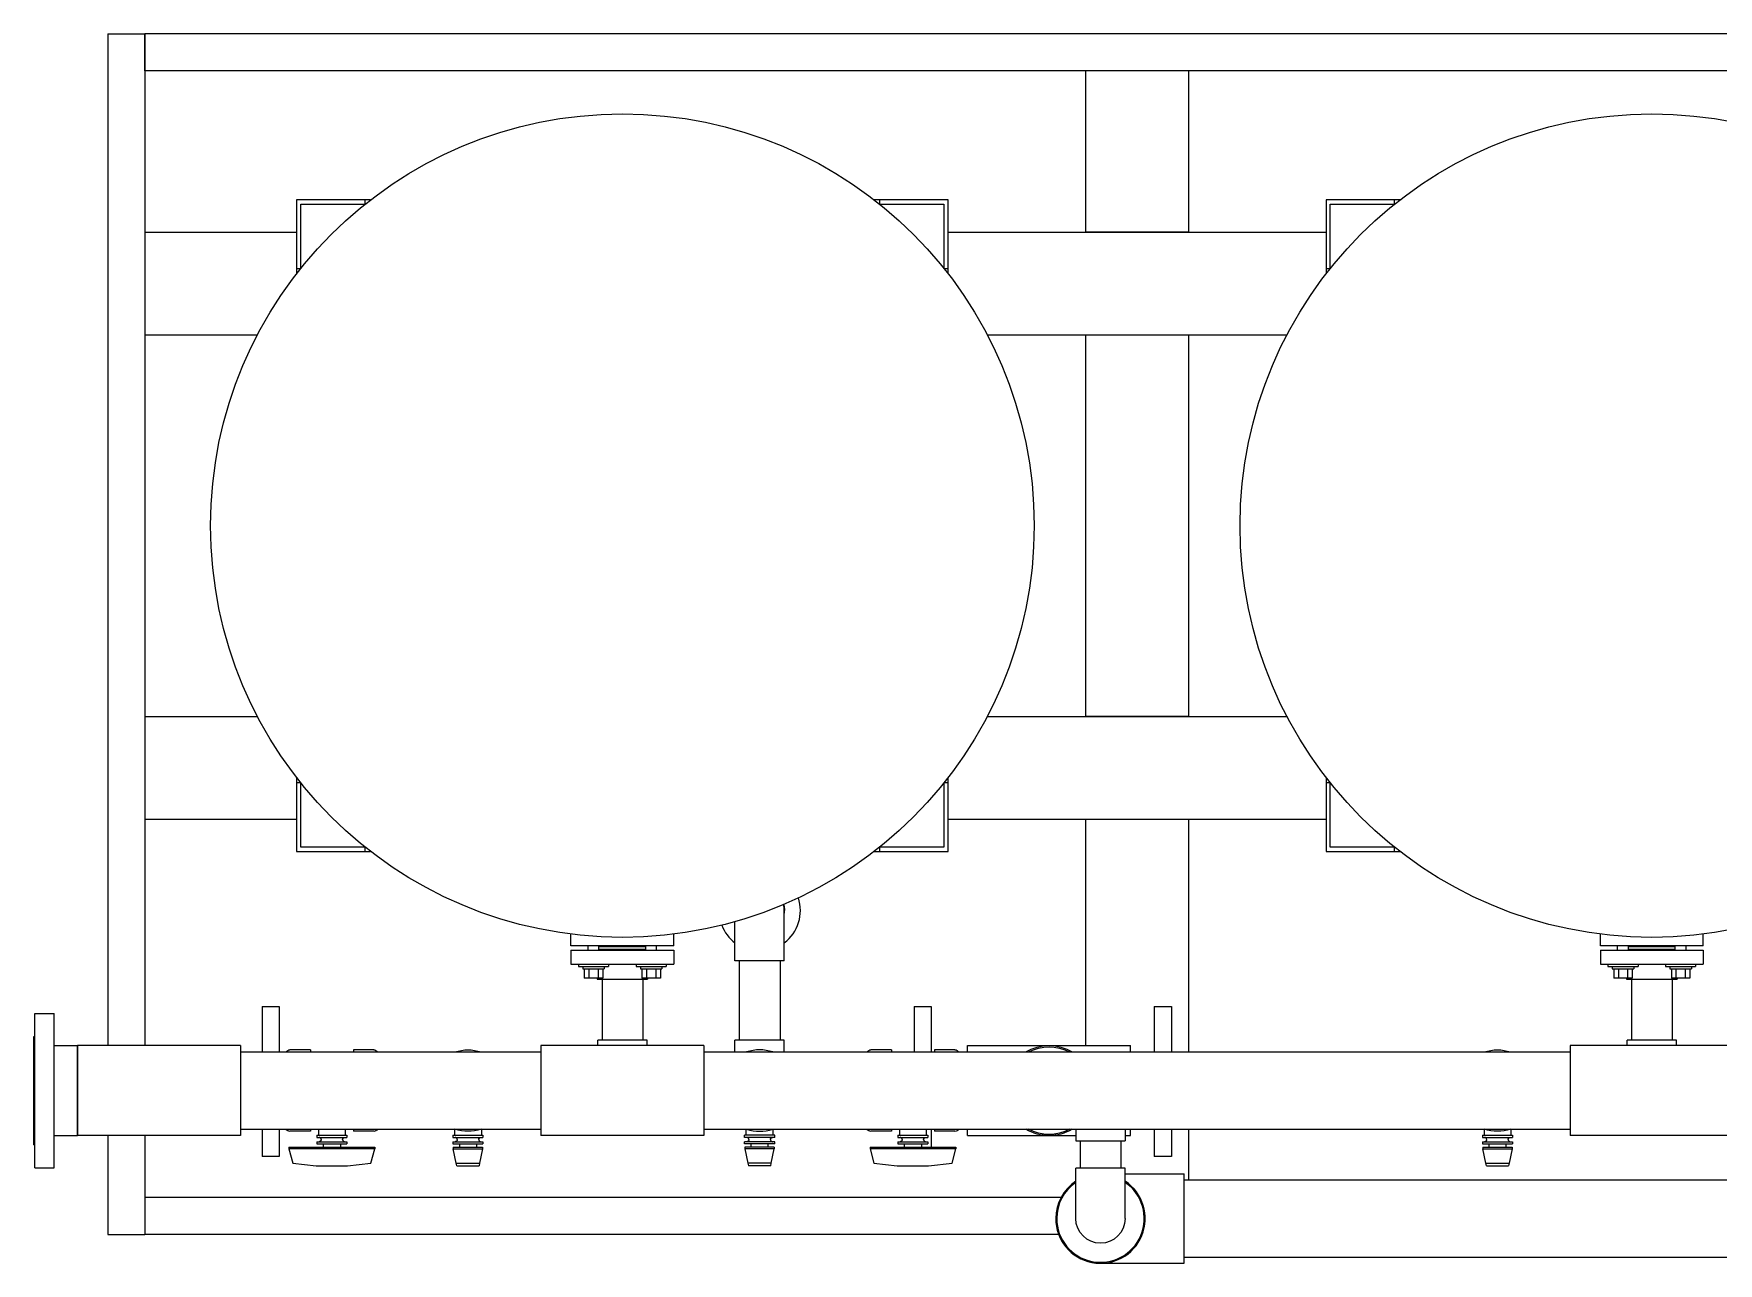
# Model space of a CAD drawing. Header units: inches. Extents: x 384 to 2495, y 344 to 1371.
# Drawn here: x 1654.8 to 1752.9, y 1122.7 to 1194.4 of the extents above; entities that cross this region are included whole.
import ezdxf

# ---------------------------------------------------------------- set-up
doc = ezdxf.new("R2010")
doc.units = ezdxf.units.IN
doc.header["$MEASUREMENT"] = 0
doc.layers.add('VISIBLE', color=7, linetype='Continuous')

msp = doc.modelspace()

# ---------------------------------------------------------------- linework, layer by layer
at = {"layer": 'VISIBLE'}
for p, q in [((1659.063, 1194.41), (1661.22, 1194.41)), ((1659.063, 1194.41), (1659.063, 1135.427)), ((1836.906, 1194.41), (1661.22, 1194.41)), ((1661.22, 1192.253), (1661.22, 1194.41)), ((1661.22, 1194.41), (1661.22, 1135.427)), ((1836.906, 1192.253), (1661.22, 1192.253)), ((1716.063, 1192.253), (1716.063, 1182.848)), ((1722.053, 1192.253), (1722.053, 1182.848)), ((1674.073, 1184.724), (1670.073, 1184.724)), ((1670.073, 1184.724), (1670.073, 1180.724)), ((1670.323, 1180.728), (1670.323, 1184.474)), ((1670.323, 1184.474), (1674.068, 1184.474)), ((1674.073, 1184.477), (1674.073, 1184.724)), ((1674.386, 1184.724), (1674.073, 1184.724)), ((1704.052, 1184.724), (1703.739, 1184.724)), ((1708.052, 1184.724), (1704.052, 1184.724)), ((1704.052, 1184.724), (1704.052, 1184.477)), ((1704.057, 1184.474), (1707.802, 1184.474)), ((1707.802, 1184.474), (1707.802, 1180.728)), ((1708.052, 1180.724), (1708.052, 1184.724)), ((1734.073, 1184.724), (1730.073, 1184.724)), ((1730.073, 1184.724), (1730.073, 1180.724)), ((1730.323, 1180.728), (1730.323, 1184.474)), ((1730.323, 1184.474), (1734.068, 1184.474)), ((1734.073, 1184.477), (1734.073, 1184.724)), ((1734.386, 1184.724), (1734.073, 1184.724)), ((1661.22, 1182.848), (1670.073, 1182.848)), ((1708.052, 1182.848), (1730.073, 1182.848)), ((1722.053, 1182.848), (1716.063, 1182.848)), ((1670.073, 1180.724), (1670.319, 1180.724)), ((1670.073, 1180.724), (1670.073, 1180.411)), ((1707.806, 1180.724), (1708.052, 1180.724)), ((1708.052, 1180.411), (1708.052, 1180.724)), ((1730.073, 1180.724), (1730.319, 1180.724)), ((1730.073, 1180.724), (1730.073, 1180.411)), ((1661.22, 1176.858), (1667.797, 1176.858)), ((1710.329, 1176.858), (1727.797, 1176.858)), ((1716.063, 1176.858), (1716.063, 1154.61)), ((1716.063, 1176.858), (1722.053, 1176.858)), ((1722.053, 1176.858), (1722.053, 1154.61)), ((1661.22, 1154.61), (1667.797, 1154.61)), ((1710.329, 1154.61), (1727.797, 1154.61)), ((1722.053, 1154.61), (1716.063, 1154.61)), ((1670.073, 1151.058), (1670.073, 1150.745)), ((1708.052, 1150.745), (1708.052, 1151.058)), ((1730.073, 1151.058), (1730.073, 1150.745)), ((1670.319, 1150.745), (1670.073, 1150.745)), ((1670.073, 1150.745), (1670.073, 1146.745)), ((1670.323, 1146.995), (1670.323, 1150.74)), ((1707.802, 1150.74), (1707.802, 1146.995)), ((1708.052, 1150.745), (1707.806, 1150.745)), ((1708.052, 1146.745), (1708.052, 1150.745)), ((1730.319, 1150.745), (1730.073, 1150.745)), ((1730.073, 1150.745), (1730.073, 1146.745)), ((1730.323, 1146.995), (1730.323, 1150.74)), ((1661.22, 1148.62), (1670.073, 1148.62)), ((1708.052, 1148.62), (1730.073, 1148.62)), ((1716.063, 1148.62), (1716.063, 1135.427)), ((1716.063, 1148.62), (1722.053, 1148.62)), ((1722.053, 1148.62), (1722.053, 1135.052)), ((1674.068, 1146.995), (1670.323, 1146.995)), ((1674.073, 1146.745), (1674.073, 1146.991)), ((1704.052, 1146.991), (1704.052, 1146.745)), ((1707.802, 1146.995), (1704.057, 1146.995)), ((1734.068, 1146.995), (1730.323, 1146.995)), ((1734.073, 1146.745), (1734.073, 1146.991)), ((1670.073, 1146.745), (1674.073, 1146.745)), ((1674.073, 1146.745), (1674.386, 1146.745)), ((1703.739, 1146.745), (1704.052, 1146.745)), ((1704.052, 1146.745), (1708.052, 1146.745)), ((1730.073, 1146.745), (1734.073, 1146.745)), ((1734.073, 1146.745), (1734.386, 1146.745)), ((1698.5, 1140.364), (1698.5, 1143.302)), ((1686.063, 1141.234), (1686.063, 1141.922)), ((1692.063, 1141.234), (1692.063, 1141.922)), ((1695.625, 1140.364), (1695.625, 1142.649)), ((1746.063, 1141.234), (1746.063, 1141.922)), ((1752.063, 1141.234), (1752.063, 1141.922)), ((1692.063, 1141.234), (1686.063, 1141.234)), ((1686.063, 1140.984), (1691.184, 1140.984)), ((1686.063, 1140.984), (1686.063, 1140.172)), ((1687.071, 1140.984), (1687.071, 1141.234)), ((1687.696, 1140.984), (1687.696, 1141.234)), ((1690.43, 1141.172), (1687.696, 1141.172)), ((1687.696, 1141.047), (1690.36, 1141.047)), ((1690.36, 1141.047), (1690.43, 1141.047)), ((1690.43, 1140.984), (1690.43, 1141.234)), ((1691.055, 1140.984), (1691.055, 1141.234)), ((1691.184, 1140.984), (1692.063, 1140.984)), ((1692.063, 1140.984), (1692.063, 1140.172)), ((1752.063, 1141.234), (1746.063, 1141.234)), ((1746.063, 1140.984), (1751.184, 1140.984)), ((1746.063, 1140.984), (1746.063, 1140.172)), ((1747.071, 1140.984), (1747.071, 1141.234)), ((1747.696, 1140.984), (1747.696, 1141.234)), ((1750.43, 1141.172), (1747.696, 1141.172)), ((1747.696, 1141.047), (1750.36, 1141.047)), ((1750.36, 1141.047), (1750.43, 1141.047)), ((1750.43, 1140.984), (1750.43, 1141.234)), ((1751.055, 1140.984), (1751.055, 1141.234)), ((1751.184, 1140.984), (1752.063, 1140.984)), ((1752.063, 1140.984), (1752.063, 1140.172)), ((1686.063, 1140.172), (1686.508, 1140.172)), ((1686.508, 1140.172), (1687.481, 1140.172)), ((1686.508, 1140.172), (1686.508, 1140.038)), ((1686.508, 1140.038), (1688.258, 1140.038)), ((1686.758, 1140.038), (1686.758, 1139.904)), ((1687.481, 1140.172), (1690.645, 1140.172)), ((1688.008, 1140.038), (1688.008, 1139.904)), ((1688.258, 1140.172), (1688.258, 1140.038)), ((1689.867, 1140.172), (1689.867, 1140.038)), ((1689.867, 1140.038), (1691.617, 1140.038)), ((1690.117, 1140.038), (1690.117, 1139.904)), ((1690.645, 1140.172), (1691.617, 1140.172)), ((1691.367, 1140.038), (1691.367, 1139.904)), ((1691.617, 1140.172), (1691.617, 1140.038)), ((1691.617, 1140.172), (1692.063, 1140.172)), ((1697.063, 1140.364), (1695.625, 1140.364)), ((1695.875, 1140.364), (1695.875, 1135.739)), ((1698.5, 1140.364), (1697.063, 1140.364)), ((1698.25, 1140.364), (1698.25, 1135.739)), ((1746.063, 1140.172), (1746.508, 1140.172)), ((1746.508, 1140.172), (1747.481, 1140.172)), ((1746.508, 1140.172), (1746.508, 1140.038)), ((1746.508, 1140.038), (1748.258, 1140.038)), ((1746.758, 1140.038), (1746.758, 1139.904)), ((1747.481, 1140.172), (1750.645, 1140.172)), ((1748.008, 1140.038), (1748.008, 1139.904)), ((1748.258, 1140.172), (1748.258, 1140.038)), ((1749.867, 1140.172), (1749.867, 1140.038)), ((1749.867, 1140.038), (1751.617, 1140.038)), ((1750.117, 1140.038), (1750.117, 1139.904)), ((1750.645, 1140.172), (1751.617, 1140.172)), ((1751.367, 1140.038), (1751.367, 1139.904)), ((1751.617, 1140.172), (1751.617, 1140.038)), ((1751.617, 1140.172), (1752.063, 1140.172)), ((1686.758, 1139.904), (1688.008, 1139.904)), ((1686.842, 1139.904), (1686.842, 1139.357)), ((1687.113, 1139.357), (1686.842, 1139.357)), ((1687.113, 1139.904), (1687.113, 1139.357)), ((1687.654, 1139.357), (1687.113, 1139.357)), ((1687.594, 1139.357), (1687.594, 1139.297)), ((1687.594, 1139.297), (1690.101, 1139.297)), ((1687.654, 1139.904), (1687.654, 1139.357)), ((1687.925, 1139.357), (1687.654, 1139.357)), ((1687.875, 1139.297), (1687.875, 1135.739)), ((1687.925, 1139.904), (1687.925, 1139.357)), ((1690.101, 1139.297), (1690.531, 1139.297)), ((1690.117, 1139.904), (1691.367, 1139.904)), ((1690.201, 1139.904), (1690.201, 1139.357)), ((1690.471, 1139.357), (1690.201, 1139.357)), ((1690.25, 1139.297), (1690.25, 1135.739)), ((1690.471, 1139.904), (1690.471, 1139.357)), ((1691.013, 1139.357), (1690.471, 1139.357)), ((1690.531, 1139.357), (1690.531, 1139.297)), ((1691.013, 1139.904), (1691.013, 1139.357)), ((1691.283, 1139.357), (1691.013, 1139.357)), ((1691.283, 1139.904), (1691.283, 1139.357)), ((1746.758, 1139.904), (1748.008, 1139.904)), ((1746.842, 1139.904), (1746.842, 1139.357)), ((1747.113, 1139.357), (1746.842, 1139.357)), ((1747.113, 1139.904), (1747.113, 1139.357)), ((1747.654, 1139.357), (1747.113, 1139.357)), ((1747.594, 1139.357), (1747.594, 1139.297)), ((1747.594, 1139.297), (1750.101, 1139.297)), ((1747.654, 1139.904), (1747.654, 1139.357)), ((1747.925, 1139.357), (1747.654, 1139.357)), ((1747.875, 1139.297), (1747.875, 1135.739)), ((1747.925, 1139.904), (1747.925, 1139.357)), ((1750.101, 1139.297), (1750.531, 1139.297)), ((1750.117, 1139.904), (1751.367, 1139.904)), ((1750.201, 1139.904), (1750.201, 1139.357)), ((1750.471, 1139.357), (1750.201, 1139.357)), ((1750.25, 1139.297), (1750.25, 1135.739)), ((1750.471, 1139.904), (1750.471, 1139.357)), ((1751.013, 1139.357), (1750.471, 1139.357)), ((1750.531, 1139.357), (1750.531, 1139.297)), ((1751.013, 1139.904), (1751.013, 1139.357)), ((1751.283, 1139.357), (1751.013, 1139.357)), ((1751.283, 1139.904), (1751.283, 1139.357)), ((1654.813, 1128.302), (1654.813, 1137.302)), ((1654.813, 1137.302), (1655.938, 1137.302)), ((1655.938, 1128.302), (1655.938, 1137.302)), ((1668.063, 1137.706), (1669.063, 1137.706)), ((1668.063, 1137.706), (1668.063, 1135.052)), ((1669.063, 1137.706), (1669.063, 1135.052)), ((1706.063, 1137.706), (1707.063, 1137.706)), ((1706.063, 1137.706), (1706.063, 1135.052)), ((1707.063, 1137.706), (1707.063, 1135.052)), ((1720.063, 1137.706), (1721.063, 1137.706)), ((1720.063, 1137.706), (1720.063, 1135.052)), ((1721.063, 1137.706), (1721.063, 1135.052)), ((1654.75, 1129.646), (1654.75, 1135.957)), ((1654.75, 1135.957), (1654.813, 1135.957)), ((1655.938, 1135.427), (1657.313, 1135.427)), ((1657.313, 1135.427), (1657.313, 1130.177)), ((1666.813, 1135.427), (1657.313, 1135.427)), ((1657.313, 1130.177), (1657.313, 1135.427)), ((1666.813, 1135.427), (1666.813, 1130.177)), ((1666.813, 1135.052), (1684.313, 1135.052)), ((1670.875, 1135.177), (1669.683, 1135.177)), ((1670.875, 1135.177), (1670.875, 1135.052)), ((1673.385, 1135.177), (1673.385, 1135.052)), ((1674.578, 1135.177), (1673.385, 1135.177)), ((1684.313, 1135.427), (1684.313, 1130.177)), ((1693.813, 1135.427), (1684.313, 1135.427)), ((1690.5, 1135.739), (1687.625, 1135.739)), ((1687.625, 1135.427), (1687.625, 1135.739)), ((1690.5, 1135.427), (1690.5, 1135.739)), ((1693.813, 1135.427), (1693.813, 1130.177)), ((1693.813, 1135.052), (1744.313, 1135.052)), ((1697.063, 1135.739), (1695.625, 1135.739)), ((1695.625, 1135.052), (1695.625, 1135.739)), ((1698.5, 1135.739), (1697.063, 1135.739)), ((1698.5, 1135.052), (1698.5, 1135.739)), ((1704.74, 1135.177), (1703.548, 1135.177)), ((1704.74, 1135.177), (1704.74, 1135.052)), ((1707.25, 1135.177), (1707.25, 1135.052)), ((1708.443, 1135.177), (1707.25, 1135.177)), ((1709.178, 1135.052), (1709.178, 1135.427)), ((1709.178, 1135.427), (1718.678, 1135.427)), ((1718.678, 1135.052), (1718.678, 1135.427)), ((1744.313, 1135.427), (1744.313, 1130.177)), ((1753.813, 1135.427), (1744.313, 1135.427)), ((1750.5, 1135.739), (1747.625, 1135.739)), ((1747.625, 1135.427), (1747.625, 1135.739)), ((1750.5, 1135.427), (1750.5, 1135.739)), ((1655.938, 1130.177), (1657.313, 1130.177)), ((1666.813, 1130.177), (1657.313, 1130.177)), ((1659.063, 1130.177), (1659.063, 1124.41)), ((1661.22, 1130.177), (1661.22, 1124.41)), ((1666.813, 1130.552), (1684.313, 1130.552)), ((1668.063, 1130.552), (1668.063, 1128.956)), ((1669.063, 1130.552), (1669.063, 1128.956)), ((1670.875, 1130.427), (1669.683, 1130.427)), ((1670.875, 1130.552), (1670.875, 1130.427)), ((1671.255, 1130.202), (1673.005, 1130.202)), ((1671.255, 1130.202), (1671.255, 1130.072)), ((1671.35, 1130.552), (1671.35, 1130.202)), ((1672.91, 1130.552), (1672.91, 1130.202)), ((1673.005, 1130.202), (1673.005, 1130.072)), ((1673.385, 1130.552), (1673.385, 1130.427)), ((1674.578, 1130.427), (1673.385, 1130.427)), ((1679.188, 1130.202), (1680.938, 1130.202)), ((1679.188, 1130.202), (1679.188, 1130.072)), ((1679.283, 1130.552), (1679.283, 1130.202)), ((1680.843, 1130.552), (1680.843, 1130.202)), ((1680.938, 1130.202), (1680.938, 1130.072)), ((1693.813, 1130.177), (1684.313, 1130.177)), ((1693.813, 1130.552), (1744.313, 1130.552)), ((1697.938, 1130.202), (1696.188, 1130.202)), ((1696.188, 1130.072), (1696.188, 1130.202)), ((1696.283, 1130.202), (1696.283, 1130.552)), ((1697.843, 1130.202), (1697.843, 1130.552)), ((1697.938, 1130.072), (1697.938, 1130.202)), ((1704.74, 1130.427), (1703.548, 1130.427)), ((1704.74, 1130.552), (1704.74, 1130.427)), ((1705.12, 1130.202), (1706.87, 1130.202)), ((1705.12, 1130.202), (1705.12, 1130.072)), ((1705.215, 1130.552), (1705.215, 1130.202)), ((1706.775, 1130.552), (1706.775, 1130.202)), ((1706.87, 1130.202), (1706.87, 1130.072)), ((1707.063, 1130.552), (1707.063, 1129.512)), ((1707.25, 1130.552), (1707.25, 1130.427)), ((1708.443, 1130.427), (1707.25, 1130.427)), ((1709.178, 1130.177), (1709.178, 1130.552)), ((1709.178, 1130.177), (1715.49, 1130.177)), ((1715.49, 1130.552), (1715.49, 1129.864)), ((1718.365, 1130.552), (1718.365, 1129.864)), ((1718.365, 1130.177), (1718.678, 1130.177)), ((1718.678, 1130.177), (1718.678, 1130.552)), ((1720.063, 1130.552), (1720.063, 1128.956)), ((1721.063, 1130.552), (1721.063, 1128.956)), ((1722.053, 1130.552), (1722.053, 1127.593)), ((1739.188, 1130.202), (1740.938, 1130.202)), ((1739.188, 1130.202), (1739.188, 1130.072)), ((1739.283, 1130.552), (1739.283, 1130.202)), ((1740.843, 1130.552), (1740.843, 1130.202)), ((1740.938, 1130.202), (1740.938, 1130.072)), ((1753.813, 1130.177), (1744.313, 1130.177)), ((1654.75, 1129.646), (1654.813, 1129.646)), ((1669.63, 1129.512), (1674.63, 1129.512)), ((1669.63, 1129.512), (1669.63, 1129.402)), ((1669.63, 1129.402), (1669.85, 1128.58)), ((1674.63, 1129.402), (1669.63, 1129.402)), ((1671.255, 1130.072), (1673.005, 1130.072)), ((1671.255, 1129.822), (1673.005, 1129.822)), ((1671.255, 1129.822), (1671.255, 1129.692)), ((1671.255, 1129.692), (1673.005, 1129.692)), ((1671.389, 1130.071), (1671.38, 1130.072)), ((1671.389, 1129.822), (1671.38, 1129.822)), ((1671.399, 1130.07), (1671.389, 1130.071)), ((1671.399, 1129.823), (1671.389, 1129.822)), ((1671.409, 1130.068), (1671.399, 1130.07)), ((1671.409, 1129.825), (1671.399, 1129.823)), ((1671.419, 1130.066), (1671.409, 1130.068)), ((1671.419, 1129.828), (1671.409, 1129.825)), ((1671.429, 1130.062), (1671.419, 1130.066)), ((1671.429, 1129.832), (1671.419, 1129.828)), ((1671.439, 1130.057), (1671.429, 1130.062)), ((1671.439, 1129.836), (1671.429, 1129.832)), ((1671.448, 1130.052), (1671.439, 1130.057)), ((1671.448, 1129.842), (1671.439, 1129.836)), ((1671.457, 1130.045), (1671.448, 1130.052)), ((1671.457, 1129.848), (1671.448, 1129.842)), ((1671.466, 1130.038), (1671.457, 1130.045)), ((1671.466, 1129.856), (1671.457, 1129.848)), ((1671.474, 1130.03), (1671.466, 1130.038)), ((1671.474, 1129.864), (1671.466, 1129.856)), ((1671.481, 1130.021), (1671.474, 1130.03)), ((1671.481, 1129.873), (1671.474, 1129.864)), ((1671.488, 1130.011), (1671.481, 1130.021)), ((1671.488, 1129.883), (1671.481, 1129.873)), ((1671.493, 1130), (1671.488, 1130.011)), ((1671.493, 1129.894), (1671.488, 1129.883)), ((1671.498, 1129.988), (1671.493, 1130)), ((1671.498, 1129.905), (1671.493, 1129.894)), ((1671.502, 1129.977), (1671.498, 1129.988)), ((1671.502, 1129.917), (1671.498, 1129.905)), ((1671.504, 1129.965), (1671.502, 1129.977)), ((1671.504, 1129.929), (1671.502, 1129.917)), ((1671.505, 1129.953), (1671.504, 1129.965)), ((1671.505, 1129.941), (1671.504, 1129.929)), ((1671.505, 1129.953), (1671.505, 1129.941)), ((1671.63, 1129.692), (1671.63, 1129.512)), ((1672.631, 1129.692), (1672.631, 1129.512)), ((1672.755, 1129.953), (1672.757, 1129.965)), ((1672.755, 1129.953), (1672.755, 1129.941)), ((1672.755, 1129.941), (1672.757, 1129.929)), ((1672.757, 1129.965), (1672.759, 1129.977)), ((1672.757, 1129.929), (1672.759, 1129.917)), ((1672.759, 1129.977), (1672.762, 1129.988)), ((1672.759, 1129.917), (1672.762, 1129.905)), ((1672.762, 1129.988), (1672.767, 1130)), ((1672.762, 1129.905), (1672.767, 1129.894)), ((1672.767, 1130), (1672.773, 1130.011)), ((1672.767, 1129.894), (1672.773, 1129.883)), ((1672.773, 1130.011), (1672.779, 1130.021)), ((1672.773, 1129.883), (1672.779, 1129.873)), ((1672.779, 1130.021), (1672.787, 1130.03)), ((1672.779, 1129.873), (1672.787, 1129.864)), ((1672.787, 1130.03), (1672.794, 1130.038)), ((1672.787, 1129.864), (1672.794, 1129.856)), ((1672.794, 1130.038), (1672.803, 1130.045)), ((1672.794, 1129.856), (1672.803, 1129.848)), ((1672.803, 1130.045), (1672.812, 1130.052)), ((1672.803, 1129.848), (1672.812, 1129.842)), ((1672.812, 1130.052), (1672.822, 1130.057)), ((1672.812, 1129.842), (1672.822, 1129.836)), ((1672.822, 1130.057), (1672.832, 1130.062)), ((1672.822, 1129.836), (1672.832, 1129.832)), ((1672.832, 1130.062), (1672.842, 1130.066)), ((1672.832, 1129.832), (1672.842, 1129.828)), ((1672.842, 1130.066), (1672.852, 1130.068)), ((1672.842, 1129.828), (1672.852, 1129.825)), ((1672.852, 1130.068), (1672.861, 1130.07)), ((1672.852, 1129.825), (1672.861, 1129.823)), ((1672.861, 1130.07), (1672.871, 1130.071)), ((1672.861, 1129.823), (1672.871, 1129.822)), ((1672.871, 1130.071), (1672.88, 1130.072)), ((1672.871, 1129.822), (1672.88, 1129.822)), ((1673.005, 1129.822), (1673.005, 1129.692)), ((1674.41, 1128.58), (1674.63, 1129.402)), ((1674.63, 1129.512), (1674.63, 1129.402)), ((1679.188, 1130.072), (1680.938, 1130.072)), ((1679.188, 1129.822), (1680.938, 1129.822)), ((1679.188, 1129.822), (1679.188, 1129.692)), ((1679.188, 1129.692), (1680.938, 1129.692)), ((1679.208, 1129.512), (1680.918, 1129.512)), ((1679.208, 1129.512), (1679.208, 1129.402)), ((1679.208, 1129.402), (1680.918, 1129.402)), ((1679.382, 1128.58), (1679.208, 1129.402)), ((1679.322, 1130.071), (1679.313, 1130.072)), ((1679.322, 1129.822), (1679.313, 1129.822)), ((1679.331, 1130.07), (1679.322, 1130.071)), ((1679.331, 1129.823), (1679.322, 1129.822)), ((1679.341, 1130.068), (1679.331, 1130.07)), ((1679.341, 1129.825), (1679.331, 1129.823)), ((1679.351, 1130.066), (1679.341, 1130.068)), ((1679.351, 1129.828), (1679.341, 1129.825)), ((1679.361, 1130.062), (1679.351, 1130.066)), ((1679.361, 1129.832), (1679.351, 1129.828)), ((1679.371, 1130.057), (1679.361, 1130.062)), ((1679.371, 1129.836), (1679.361, 1129.832)), ((1679.381, 1130.052), (1679.371, 1130.057)), ((1679.381, 1129.842), (1679.371, 1129.836)), ((1679.39, 1130.045), (1679.381, 1130.052)), ((1679.39, 1129.848), (1679.381, 1129.842)), ((1679.398, 1130.038), (1679.39, 1130.045)), ((1679.398, 1129.856), (1679.39, 1129.848)), ((1679.406, 1130.03), (1679.398, 1130.038)), ((1679.406, 1129.864), (1679.398, 1129.856)), ((1679.414, 1130.021), (1679.406, 1130.03)), ((1679.414, 1129.873), (1679.406, 1129.864)), ((1679.42, 1130.011), (1679.414, 1130.021)), ((1679.42, 1129.883), (1679.414, 1129.873)), ((1679.426, 1130), (1679.42, 1130.011)), ((1679.426, 1129.894), (1679.42, 1129.883)), ((1679.431, 1129.988), (1679.426, 1130)), ((1679.431, 1129.905), (1679.426, 1129.894)), ((1679.434, 1129.977), (1679.431, 1129.988)), ((1679.434, 1129.917), (1679.431, 1129.905)), ((1679.436, 1129.965), (1679.434, 1129.977)), ((1679.436, 1129.929), (1679.434, 1129.917)), ((1679.438, 1129.953), (1679.436, 1129.965)), ((1679.438, 1129.941), (1679.436, 1129.929)), ((1679.438, 1129.953), (1679.438, 1129.941)), ((1679.562, 1129.692), (1679.562, 1129.512)), ((1680.563, 1129.692), (1680.563, 1129.512)), ((1680.688, 1129.953), (1680.689, 1129.965)), ((1680.688, 1129.953), (1680.688, 1129.941)), ((1680.688, 1129.941), (1680.689, 1129.929)), ((1680.689, 1129.965), (1680.691, 1129.977)), ((1680.689, 1129.929), (1680.691, 1129.917)), ((1680.691, 1129.977), (1680.695, 1129.988)), ((1680.691, 1129.917), (1680.695, 1129.905)), ((1680.695, 1129.988), (1680.7, 1130)), ((1680.695, 1129.905), (1680.7, 1129.894)), ((1680.7, 1130), (1680.705, 1130.011)), ((1680.7, 1129.894), (1680.705, 1129.883)), ((1680.705, 1130.011), (1680.712, 1130.021)), ((1680.705, 1129.883), (1680.712, 1129.873)), ((1680.712, 1130.021), (1680.719, 1130.03)), ((1680.712, 1129.873), (1680.719, 1129.864)), ((1680.719, 1130.03), (1680.727, 1130.038)), ((1680.719, 1129.864), (1680.727, 1129.856)), ((1680.727, 1130.038), (1680.735, 1130.045)), ((1680.727, 1129.856), (1680.735, 1129.848)), ((1680.735, 1130.045), (1680.745, 1130.052)), ((1680.735, 1129.848), (1680.745, 1129.842)), ((1680.918, 1129.402), (1680.743, 1128.58)), ((1680.745, 1130.052), (1680.754, 1130.057)), ((1680.745, 1129.842), (1680.754, 1129.836)), ((1680.754, 1130.057), (1680.764, 1130.062)), ((1680.754, 1129.836), (1680.764, 1129.832)), ((1680.764, 1130.062), (1680.774, 1130.066)), ((1680.764, 1129.832), (1680.774, 1129.828)), ((1680.774, 1130.066), (1680.784, 1130.068)), ((1680.774, 1129.828), (1680.784, 1129.825)), ((1680.784, 1130.068), (1680.794, 1130.07)), ((1680.784, 1129.825), (1680.794, 1129.823)), ((1680.794, 1130.07), (1680.804, 1130.071)), ((1680.794, 1129.823), (1680.804, 1129.822)), ((1680.804, 1130.071), (1680.813, 1130.072)), ((1680.804, 1129.822), (1680.813, 1129.822)), ((1680.918, 1129.512), (1680.918, 1129.402)), ((1680.938, 1129.822), (1680.938, 1129.692)), ((1697.938, 1130.072), (1696.188, 1130.072)), ((1697.938, 1129.822), (1696.188, 1129.822)), ((1696.188, 1129.692), (1696.188, 1129.822)), ((1697.938, 1129.692), (1696.188, 1129.692)), ((1697.918, 1129.512), (1696.208, 1129.512)), ((1696.208, 1129.512), (1696.208, 1129.402)), ((1696.208, 1129.402), (1696.382, 1128.58)), ((1697.918, 1129.402), (1696.208, 1129.402)), ((1696.322, 1130.071), (1696.313, 1130.072)), ((1696.322, 1129.822), (1696.313, 1129.822)), ((1696.331, 1130.07), (1696.322, 1130.071)), ((1696.331, 1129.823), (1696.322, 1129.822)), ((1696.341, 1130.068), (1696.331, 1130.07)), ((1696.341, 1129.825), (1696.331, 1129.823)), ((1696.351, 1130.066), (1696.341, 1130.068)), ((1696.351, 1129.828), (1696.341, 1129.825)), ((1696.361, 1130.062), (1696.351, 1130.066)), ((1696.361, 1129.832), (1696.351, 1129.828)), ((1696.371, 1130.057), (1696.361, 1130.062)), ((1696.371, 1129.836), (1696.361, 1129.832)), ((1696.381, 1130.052), (1696.371, 1130.057)), ((1696.381, 1129.842), (1696.371, 1129.836)), ((1696.39, 1130.045), (1696.381, 1130.052)), ((1696.39, 1129.848), (1696.381, 1129.842)), ((1696.398, 1130.038), (1696.39, 1130.045)), ((1696.398, 1129.856), (1696.39, 1129.848)), ((1696.406, 1130.03), (1696.398, 1130.038)), ((1696.406, 1129.864), (1696.398, 1129.856)), ((1696.414, 1130.021), (1696.406, 1130.03)), ((1696.414, 1129.873), (1696.406, 1129.864)), ((1696.42, 1130.011), (1696.414, 1130.021)), ((1696.42, 1129.883), (1696.414, 1129.873)), ((1696.426, 1130), (1696.42, 1130.011)), ((1696.426, 1129.894), (1696.42, 1129.883)), ((1696.431, 1129.988), (1696.426, 1130)), ((1696.431, 1129.905), (1696.426, 1129.894)), ((1696.434, 1129.977), (1696.431, 1129.988)), ((1696.434, 1129.917), (1696.431, 1129.905)), ((1696.436, 1129.965), (1696.434, 1129.977)), ((1696.436, 1129.929), (1696.434, 1129.917)), ((1696.438, 1129.953), (1696.436, 1129.965)), ((1696.438, 1129.941), (1696.436, 1129.929)), ((1696.438, 1129.941), (1696.438, 1129.953)), ((1696.562, 1129.512), (1696.562, 1129.692)), ((1697.563, 1129.512), (1697.563, 1129.692)), ((1697.688, 1129.953), (1697.689, 1129.965)), ((1697.688, 1129.941), (1697.688, 1129.953)), ((1697.688, 1129.941), (1697.689, 1129.929)), ((1697.689, 1129.965), (1697.691, 1129.977)), ((1697.689, 1129.929), (1697.691, 1129.917)), ((1697.691, 1129.977), (1697.695, 1129.988)), ((1697.691, 1129.917), (1697.695, 1129.905)), ((1697.695, 1129.988), (1697.7, 1130)), ((1697.695, 1129.905), (1697.7, 1129.894)), ((1697.7, 1130), (1697.705, 1130.011)), ((1697.7, 1129.894), (1697.705, 1129.883)), ((1697.705, 1130.011), (1697.712, 1130.021)), ((1697.705, 1129.883), (1697.712, 1129.873)), ((1697.712, 1130.021), (1697.719, 1130.03)), ((1697.712, 1129.873), (1697.719, 1129.864)), ((1697.719, 1130.03), (1697.727, 1130.038)), ((1697.719, 1129.864), (1697.727, 1129.856)), ((1697.727, 1130.038), (1697.735, 1130.045)), ((1697.727, 1129.856), (1697.735, 1129.848)), ((1697.735, 1130.045), (1697.745, 1130.052)), ((1697.735, 1129.848), (1697.745, 1129.842)), ((1697.743, 1128.58), (1697.918, 1129.402)), ((1697.745, 1130.052), (1697.754, 1130.057)), ((1697.745, 1129.842), (1697.754, 1129.836)), ((1697.754, 1130.057), (1697.764, 1130.062)), ((1697.754, 1129.836), (1697.764, 1129.832)), ((1697.764, 1130.062), (1697.774, 1130.066)), ((1697.764, 1129.832), (1697.774, 1129.828)), ((1697.774, 1130.066), (1697.784, 1130.068)), ((1697.774, 1129.828), (1697.784, 1129.825)), ((1697.784, 1130.068), (1697.794, 1130.07)), ((1697.784, 1129.825), (1697.794, 1129.823)), ((1697.794, 1130.07), (1697.804, 1130.071)), ((1697.794, 1129.823), (1697.804, 1129.822)), ((1697.804, 1130.071), (1697.813, 1130.072)), ((1697.804, 1129.822), (1697.813, 1129.822)), ((1697.918, 1129.512), (1697.918, 1129.402)), ((1697.938, 1129.692), (1697.938, 1129.822)), ((1703.495, 1129.512), (1708.495, 1129.512)), ((1703.495, 1129.512), (1703.495, 1129.402)), ((1703.495, 1129.402), (1703.715, 1128.58)), ((1708.495, 1129.402), (1703.495, 1129.402)), ((1705.12, 1130.072), (1706.87, 1130.072)), ((1705.12, 1129.822), (1706.87, 1129.822)), ((1705.12, 1129.822), (1705.12, 1129.692)), ((1705.12, 1129.692), (1706.87, 1129.692)), ((1705.254, 1130.071), (1705.245, 1130.072)), ((1705.254, 1129.822), (1705.245, 1129.822)), ((1705.264, 1130.07), (1705.254, 1130.071)), ((1705.264, 1129.823), (1705.254, 1129.822)), ((1705.274, 1130.068), (1705.264, 1130.07)), ((1705.274, 1129.825), (1705.264, 1129.823)), ((1705.284, 1130.066), (1705.274, 1130.068)), ((1705.284, 1129.828), (1705.274, 1129.825)), ((1705.294, 1130.062), (1705.284, 1130.066)), ((1705.294, 1129.832), (1705.284, 1129.828)), ((1705.304, 1130.057), (1705.294, 1130.062)), ((1705.304, 1129.836), (1705.294, 1129.832)), ((1705.313, 1130.052), (1705.304, 1130.057)), ((1705.313, 1129.842), (1705.304, 1129.836)), ((1705.322, 1130.045), (1705.313, 1130.052)), ((1705.322, 1129.848), (1705.313, 1129.842)), ((1705.331, 1130.038), (1705.322, 1130.045)), ((1705.331, 1129.856), (1705.322, 1129.848)), ((1705.339, 1130.03), (1705.331, 1130.038)), ((1705.339, 1129.864), (1705.331, 1129.856)), ((1705.346, 1130.021), (1705.339, 1130.03)), ((1705.346, 1129.873), (1705.339, 1129.864)), ((1705.353, 1130.011), (1705.346, 1130.021)), ((1705.353, 1129.883), (1705.346, 1129.873)), ((1705.358, 1130), (1705.353, 1130.011)), ((1705.358, 1129.894), (1705.353, 1129.883)), ((1705.363, 1129.988), (1705.358, 1130)), ((1705.363, 1129.905), (1705.358, 1129.894)), ((1705.367, 1129.977), (1705.363, 1129.988)), ((1705.367, 1129.917), (1705.363, 1129.905)), ((1705.369, 1129.965), (1705.367, 1129.977)), ((1705.369, 1129.929), (1705.367, 1129.917)), ((1705.37, 1129.953), (1705.369, 1129.965)), ((1705.37, 1129.941), (1705.369, 1129.929)), ((1705.37, 1129.953), (1705.37, 1129.941)), ((1705.495, 1129.692), (1705.495, 1129.512)), ((1706.496, 1129.692), (1706.496, 1129.512)), ((1706.62, 1129.953), (1706.622, 1129.965)), ((1706.62, 1129.953), (1706.62, 1129.941)), ((1706.62, 1129.941), (1706.622, 1129.929)), ((1706.622, 1129.965), (1706.624, 1129.977)), ((1706.622, 1129.929), (1706.624, 1129.917)), ((1706.624, 1129.977), (1706.627, 1129.988)), ((1706.624, 1129.917), (1706.627, 1129.905)), ((1706.627, 1129.988), (1706.632, 1130)), ((1706.627, 1129.905), (1706.632, 1129.894)), ((1706.632, 1130), (1706.638, 1130.011)), ((1706.632, 1129.894), (1706.638, 1129.883)), ((1706.638, 1130.011), (1706.644, 1130.021)), ((1706.638, 1129.883), (1706.644, 1129.873)), ((1706.644, 1130.021), (1706.652, 1130.03)), ((1706.644, 1129.873), (1706.652, 1129.864)), ((1706.652, 1130.03), (1706.659, 1130.038)), ((1706.652, 1129.864), (1706.659, 1129.856)), ((1706.659, 1130.038), (1706.668, 1130.045)), ((1706.659, 1129.856), (1706.668, 1129.848)), ((1706.668, 1130.045), (1706.677, 1130.052)), ((1706.668, 1129.848), (1706.677, 1129.842)), ((1706.677, 1130.052), (1706.687, 1130.057)), ((1706.677, 1129.842), (1706.687, 1129.836)), ((1706.687, 1130.057), (1706.697, 1130.062)), ((1706.687, 1129.836), (1706.697, 1129.832)), ((1706.697, 1130.062), (1706.707, 1130.066)), ((1706.697, 1129.832), (1706.707, 1129.828)), ((1706.707, 1130.066), (1706.717, 1130.068)), ((1706.707, 1129.828), (1706.717, 1129.825)), ((1706.717, 1130.068), (1706.726, 1130.07)), ((1706.717, 1129.825), (1706.726, 1129.823)), ((1706.726, 1130.07), (1706.736, 1130.071)), ((1706.726, 1129.823), (1706.736, 1129.822)), ((1706.736, 1130.071), (1706.745, 1130.072)), ((1706.736, 1129.822), (1706.745, 1129.822)), ((1706.87, 1129.822), (1706.87, 1129.692)), ((1708.275, 1128.58), (1708.495, 1129.402)), ((1708.495, 1129.512), (1708.495, 1129.402)), ((1715.49, 1129.864), (1718.365, 1129.864)), ((1715.74, 1129.864), (1715.74, 1128.28)), ((1718.115, 1129.864), (1718.115, 1128.28)), ((1739.188, 1130.072), (1740.938, 1130.072)), ((1739.188, 1129.822), (1740.938, 1129.822)), ((1739.188, 1129.822), (1739.188, 1129.692)), ((1739.188, 1129.692), (1740.938, 1129.692)), ((1739.208, 1129.512), (1740.918, 1129.512)), ((1739.208, 1129.512), (1739.208, 1129.402)), ((1739.208, 1129.402), (1740.918, 1129.402)), ((1739.382, 1128.58), (1739.208, 1129.402)), ((1739.322, 1130.071), (1739.313, 1130.072)), ((1739.322, 1129.822), (1739.313, 1129.822)), ((1739.331, 1130.07), (1739.322, 1130.071)), ((1739.331, 1129.823), (1739.322, 1129.822)), ((1739.341, 1130.068), (1739.331, 1130.07)), ((1739.341, 1129.825), (1739.331, 1129.823)), ((1739.351, 1130.066), (1739.341, 1130.068)), ((1739.351, 1129.828), (1739.341, 1129.825)), ((1739.361, 1130.062), (1739.351, 1130.066)), ((1739.361, 1129.832), (1739.351, 1129.828)), ((1739.371, 1130.057), (1739.361, 1130.062)), ((1739.371, 1129.836), (1739.361, 1129.832)), ((1739.381, 1130.052), (1739.371, 1130.057)), ((1739.381, 1129.842), (1739.371, 1129.836)), ((1739.39, 1130.045), (1739.381, 1130.052)), ((1739.39, 1129.848), (1739.381, 1129.842)), ((1739.398, 1130.038), (1739.39, 1130.045)), ((1739.398, 1129.856), (1739.39, 1129.848)), ((1739.406, 1130.03), (1739.398, 1130.038)), ((1739.406, 1129.864), (1739.398, 1129.856)), ((1739.414, 1130.021), (1739.406, 1130.03)), ((1739.414, 1129.873), (1739.406, 1129.864)), ((1739.42, 1130.011), (1739.414, 1130.021)), ((1739.42, 1129.883), (1739.414, 1129.873)), ((1739.426, 1130), (1739.42, 1130.011)), ((1739.426, 1129.894), (1739.42, 1129.883)), ((1739.431, 1129.988), (1739.426, 1130)), ((1739.431, 1129.905), (1739.426, 1129.894)), ((1739.434, 1129.977), (1739.431, 1129.988)), ((1739.434, 1129.917), (1739.431, 1129.905)), ((1739.436, 1129.965), (1739.434, 1129.977)), ((1739.436, 1129.929), (1739.434, 1129.917)), ((1739.438, 1129.953), (1739.436, 1129.965)), ((1739.438, 1129.941), (1739.436, 1129.929)), ((1739.438, 1129.953), (1739.438, 1129.941)), ((1739.562, 1129.692), (1739.562, 1129.512)), ((1740.563, 1129.692), (1740.563, 1129.512)), ((1740.688, 1129.953), (1740.689, 1129.965)), ((1740.688, 1129.953), (1740.688, 1129.941)), ((1740.688, 1129.941), (1740.689, 1129.929)), ((1740.689, 1129.965), (1740.691, 1129.977)), ((1740.689, 1129.929), (1740.691, 1129.917)), ((1740.691, 1129.977), (1740.695, 1129.988)), ((1740.691, 1129.917), (1740.695, 1129.905)), ((1740.695, 1129.988), (1740.7, 1130)), ((1740.695, 1129.905), (1740.7, 1129.894)), ((1740.7, 1130), (1740.705, 1130.011)), ((1740.7, 1129.894), (1740.705, 1129.883)), ((1740.705, 1130.011), (1740.712, 1130.021)), ((1740.705, 1129.883), (1740.712, 1129.873)), ((1740.712, 1130.021), (1740.719, 1130.03)), ((1740.712, 1129.873), (1740.719, 1129.864)), ((1740.719, 1130.03), (1740.727, 1130.038)), ((1740.719, 1129.864), (1740.727, 1129.856)), ((1740.727, 1130.038), (1740.735, 1130.045)), ((1740.727, 1129.856), (1740.735, 1129.848)), ((1740.735, 1130.045), (1740.745, 1130.052)), ((1740.735, 1129.848), (1740.745, 1129.842)), ((1740.918, 1129.402), (1740.743, 1128.58)), ((1740.745, 1130.052), (1740.754, 1130.057)), ((1740.745, 1129.842), (1740.754, 1129.836)), ((1740.754, 1130.057), (1740.764, 1130.062)), ((1740.754, 1129.836), (1740.764, 1129.832)), ((1740.764, 1130.062), (1740.774, 1130.066)), ((1740.764, 1129.832), (1740.774, 1129.828)), ((1740.774, 1130.066), (1740.784, 1130.068)), ((1740.774, 1129.828), (1740.784, 1129.825)), ((1740.784, 1130.068), (1740.794, 1130.07)), ((1740.784, 1129.825), (1740.794, 1129.823)), ((1740.794, 1130.07), (1740.804, 1130.071)), ((1740.794, 1129.823), (1740.804, 1129.822)), ((1740.804, 1130.071), (1740.813, 1130.072)), ((1740.804, 1129.822), (1740.813, 1129.822)), ((1740.918, 1129.512), (1740.918, 1129.402)), ((1740.938, 1129.822), (1740.938, 1129.692)), ((1654.813, 1128.302), (1655.938, 1128.302)), ((1669.063, 1128.956), (1668.063, 1128.956)), ((1669.85, 1128.58), (1671.221, 1128.412)), ((1671.221, 1128.412), (1673.039, 1128.412)), ((1673.039, 1128.412), (1674.41, 1128.58)), ((1679.418, 1128.412), (1679.382, 1128.58)), ((1679.382, 1128.58), (1680.743, 1128.58)), ((1679.418, 1128.412), (1680.707, 1128.412)), ((1680.743, 1128.58), (1680.707, 1128.412)), ((1696.382, 1128.58), (1696.418, 1128.412)), ((1697.743, 1128.58), (1696.382, 1128.58)), ((1697.707, 1128.412), (1696.418, 1128.412)), ((1697.707, 1128.412), (1697.743, 1128.58)), ((1703.715, 1128.58), (1705.086, 1128.412)), ((1705.086, 1128.412), (1706.904, 1128.412)), ((1706.904, 1128.412), (1708.275, 1128.58)), ((1716.928, 1128.28), (1715.49, 1128.28)), ((1715.49, 1125.343), (1715.49, 1128.28)), ((1718.365, 1128.28), (1716.928, 1128.28)), ((1718.365, 1125.343), (1718.365, 1128.28)), ((1721.063, 1128.956), (1720.063, 1128.956)), ((1739.418, 1128.412), (1739.382, 1128.58)), ((1739.382, 1128.58), (1740.743, 1128.58)), ((1739.418, 1128.412), (1740.707, 1128.412)), ((1740.743, 1128.58), (1740.707, 1128.412)), ((1718.365, 1127.952), (1721.803, 1127.952)), ((1721.803, 1125.343), (1721.803, 1127.952)), ((1721.803, 1127.593), (1772.178, 1127.593)), ((1714.623, 1126.567), (1661.22, 1126.567)), ((1661.22, 1126.567), (1661.22, 1124.41)), ((1721.803, 1122.734), (1721.803, 1125.343)), ((1659.063, 1124.41), (1661.22, 1124.41)), ((1714.491, 1124.41), (1661.22, 1124.41)), ((1716.928, 1122.734), (1721.803, 1122.734)), ((1721.803, 1123.093), (1772.178, 1123.093))]:
    msp.add_line(p, q, dxfattribs=at)
for centre in [(1689.063, 1165.734), (1749.063, 1165.734)]:
    msp.add_circle(centre, 24, dxfattribs=at)
for centre, radius, start, end in [((1697.063, 1143.302), 2.375, 307.24778, 18.03084), ((1697.063, 1143.302), 1.438, 0, 13.9898), ((1697.063, 1143.302), 1.46, 349.92809, 14.13092), ((1697.063, 1143.302), 2.375, 201.22458, 232.75222), ((1697.063, 1132.802), 2.375, 90, 108.67172), ((1697.063, 1132.802), 2.375, 71.32828, 90), ((1697.063, 1132.802), 2.375, 251.32828, 288.67172), ((1716.928, 1125.343), 2.609, 180, 56.57134), ((1716.928, 1125.343), 2.609, 123.42866, 180), ((1716.928, 1125.343), 2.551, 180, 55.69615), ((1716.928, 1125.343), 2.551, 124.30385, 180)]:
    msp.add_arc(centre, radius, start, end, dxfattribs=at)
at = {"layer": 'VISIBLE', "extrusion": (0, 0, -1)}
for centre, radius, start, end in [((-1669.683, 1134.939), 0.238, 28.27371, 90), ((-1674.578, 1134.939), 0.238, 90, 151.72629), ((-1680.063, 1132.802), 2.375, 71.32828, 90), ((-1680.063, 1132.802), 2.375, 90, 108.67172), ((-1703.548, 1134.939), 0.238, 28.27371, 90), ((-1708.443, 1134.939), 0.238, 90, 151.72629), ((-1713.928, 1132.802), 2.625, 58.99728, 121.00272), ((-1713.928, 1132.802), 2.551, 61.9001, 118.0999), ((-1740.063, 1132.802), 2.375, 71.32828, 90), ((-1740.063, 1132.802), 2.375, 90, 108.67172), ((-1669.683, 1130.664), 0.238, 270, 331.72629), ((-1674.578, 1130.664), 0.238, 208.27371, 270), ((-1680.063, 1132.802), 2.375, 251.32828, 288.67172), ((-1703.548, 1130.664), 0.238, 270, 331.72629), ((-1708.443, 1130.664), 0.238, 208.27371, 270), ((-1713.928, 1132.802), 2.625, 238.99728, 301.00272), ((-1713.928, 1132.802), 2.551, 241.9001, 298.0999), ((-1740.063, 1132.802), 2.375, 251.32828, 288.67172), ((-1716.928, 1125.343), 1.438, 180, 0)]:
    msp.add_arc(centre, radius, start, end, dxfattribs=at)

doc.saveas('drawing.dxf')
